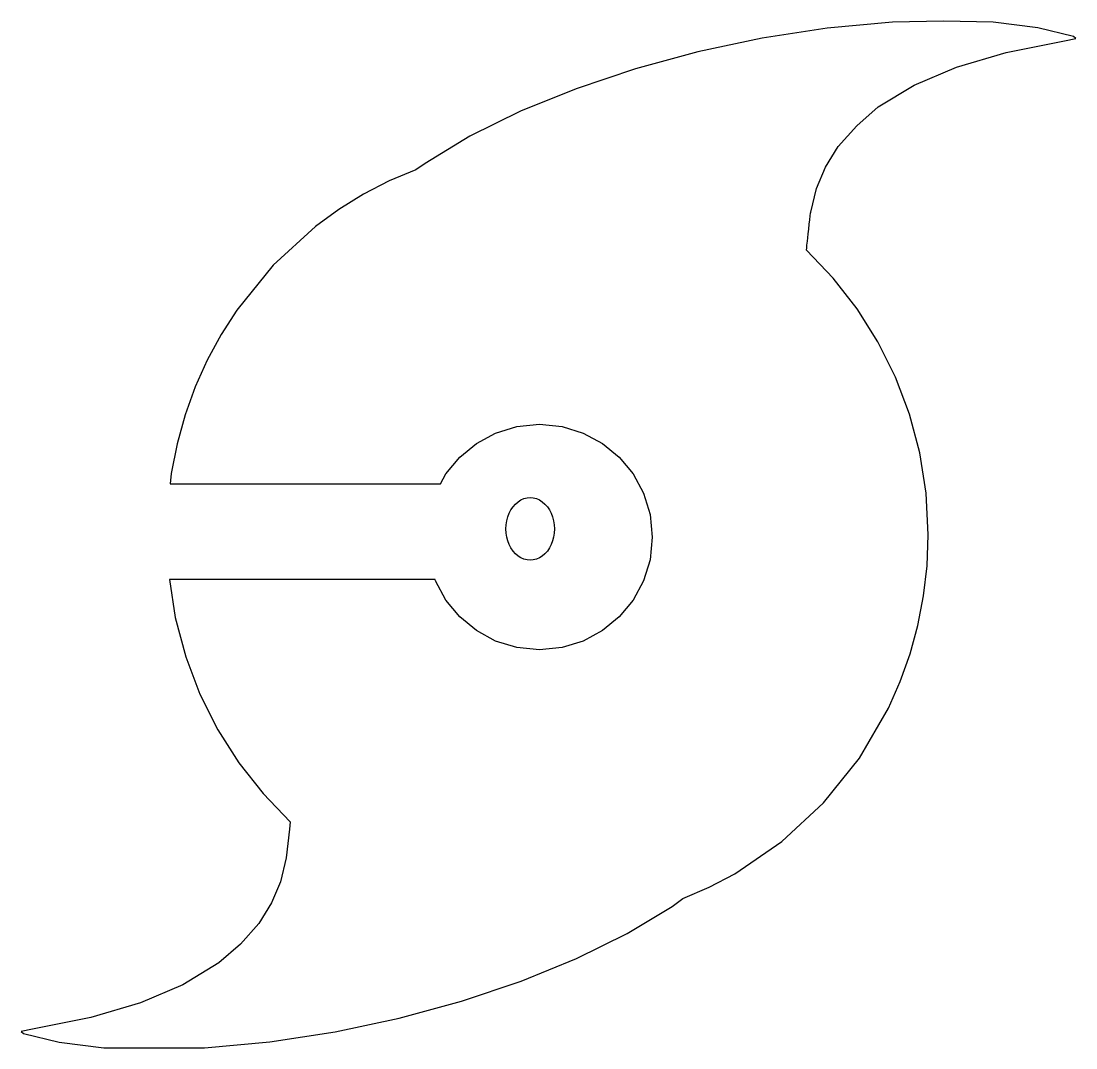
# Model space of a CAD drawing. Extents: x -293 to 180, y 2 to 171.
# Drawn here: x 5.6 to 179.9, y 1.9 to 171.4 of the extents above.
import ezdxf

# ---------------------------------------------------------------- set-up
doc = ezdxf.new("R2010")
doc.units = 0
doc.layers.get('0').update_dxf_attribs({"linetype": 'CONTINUOUS'})

msp = doc.modelspace()

# ---------------------------------------------------------------- linework, layer by layer
at = {"color": 7}
for points in [[(158, 171.45), (149.55, 171.3), (138.8, 170.275), (128.025, 168.625), (117.4, 166.375), (107.1, 163.575), (97.275, 160.275), (88.1, 156.55), (79.725, 152.425), (72.325, 147.95), (70.825, 146.9), (66.4, 145.05), (62.15, 142.85), (58.1, 140.35), (54.25, 137.55), (47.225, 131.15), (41.2, 123.725), (38.625, 119.7), (36.325, 115.45), (34.35, 111.025), (32.675, 106.4), (31.375, 101.65), (30.4, 96.75), (30.2, 95), (74.875, 95), (75.75, 96.65), (78.05, 99.4), (80.8, 101.7), (83.975, 103.4), (87.475, 104.5), (91.225, 104.875), (94.975, 104.5), (98.475, 103.4), (101.65, 101.7), (104.4, 99.4), (106.7, 96.65), (108.4, 93.475), (109.5, 89.975), (109.875, 86.225), (109.5, 82.475), (108.4, 78.975), (106.7, 75.8), (104.4, 73.05), (101.65, 70.775), (98.475, 69.05), (94.975, 67.975), (91.225, 67.6), (87.475, 67.975), (83.975, 69.05), (80.8, 70.775), (78.05, 73.05), (75.75, 75.8), (74.05, 78.975), (73.975, 79.2), (30.075, 79.2), (31.05, 72.925), (32.775, 66.45), (35.125, 60.275), (38.075, 54.4), (41.575, 48.925), (45.575, 43.85), (50.05, 39.2), (49.95, 38), (49.4, 33.25), (48.45, 29.3), (46.975, 25.8), (44.875, 22.4), (41.825, 18.975), (38.25, 15.875), (32.275, 12.275), (25.3, 9.3), (17.1, 6.875), (7.45, 4.925), (5.575, 4.55), (5.95, 4.225), (11.85, 2.8), (19.25, 1.85), (35.9, 1.85), (46.675, 2.875), (57.45, 4.525), (68.075, 6.775), (78.375, 9.575), (88.2, 12.875), (97.375, 16.6), (105.75, 20.725), (113.15, 25.2), (114.95, 26.5), (119.3, 28.4), (123.5, 30.6), (131.275, 35.925), (138.175, 42.325), (144.1, 49.7), (148.9, 57.95), (150.85, 62.35), (152.475, 66.925), (153.775, 71.625), (154.7, 76.5), (155.275, 81.475), (155.475, 86.575), (155.125, 93.45), (154.075, 100.125), (152.375, 106.525), (150.05, 112.65), (147.15, 118.475), (143.725, 123.925), (139.775, 128.975), (135.375, 133.6)], [(136.05, 139.875), (137.025, 143.825), (138.5, 147.325), (140.6, 150.725), (143.65, 154.15), (147.2, 157.275), (153.175, 160.875), (160.15, 163.825), (168.35, 166.25), (178, 168.2), (179.875, 168.575), (179.5, 168.9), (173.6, 170.325), (166.2, 171.275), (158, 171.45), (158, 171.45)], [(93.701048, 87.57988), (93.701048, 87.57988)]]:
    msp.add_lwpolyline(points, dxfattribs=at)
for points in [[(135.5, 135.125), (135.60348, 136.171873), (136.05, 139.875), (136.05, 139.875)], [(135.375, 133.6), (135.375, 133.6), (135.39652, 134.078127), (135.5, 135.125)], [(87.696436, 92.069734), (88.935341, 92.996106), (90.462147, 92.996106), (91.701052, 92.069734)], [(85.69644, 87.57988), (85.69501, 89.431553), (86.457531, 91.143363), (87.696436, 92.069734)], [(91.701052, 92.069734), (92.939957, 91.143363), (93.702478, 89.431553), (93.701048, 87.57988)], [(87.696436, 83.090026), (86.457531, 84.016397), (85.69501, 85.728207), (85.69644, 87.57988)], [(93.701048, 87.57988), (93.702478, 85.728207), (92.939957, 84.016397), (91.701052, 83.090026)], [(91.701052, 83.090026), (90.462147, 82.163654), (88.935341, 82.163654), (87.696436, 83.090026)]]:
    msp.add_open_spline(points, degree=3, dxfattribs=at)

doc.saveas('drawing.dxf')
